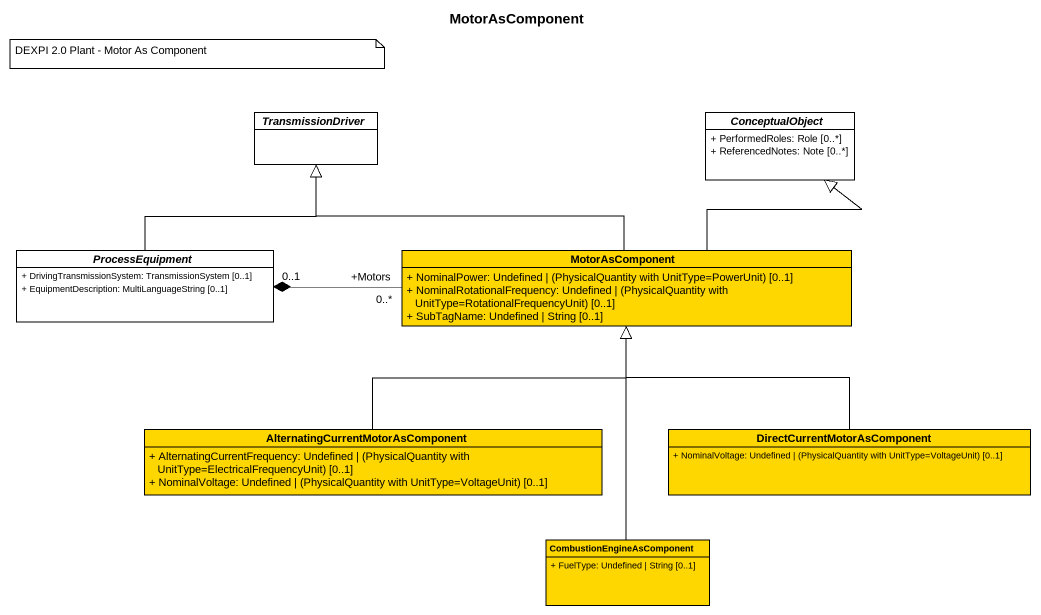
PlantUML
@startuml
title MotorAsComponent
hide circle
hide empty members
skinparam classAttributeIconSize 0
abstract class TransmissionDriver
abstract class ConceptualObject {
  + PerformedRoles: Role [0..*]
  + ReferencedNotes: Note [0..*]
}
abstract class ProcessEquipment {
  + DrivingTransmissionSystem: TransmissionSystem [0..1]
  + EquipmentDescription: MultiLanguageString [0..1]
}
class MotorAsComponent #FFD700 {
  {field} + NominalPower: Undefined | (PhysicalQuantity with UnitType=PowerUnit) [0..1]
  {field} + NominalRotationalFrequency: Undefined | (PhysicalQuantity with UnitType=RotationalFrequencyUnit) [0..1]
  + SubTagName: Undefined | String [0..1]
}
class "AlternatingCurrentMotorAsComponent" as AlternatingCurrentMotorAsCom #FFD700 {
  {field} + AlternatingCurrentFrequency: Undefined | (PhysicalQuantity with UnitType=ElectricalFrequencyUnit) [0..1]
  {field} + NominalVoltage: Undefined | (PhysicalQuantity with UnitType=VoltageUnit) [0..1]
}
class "DirectCurrentMotorAsComponent" as DirectCurrentMotorAsComponen #FFD700 {
  {field} + NominalVoltage: Undefined | (PhysicalQuantity with UnitType=VoltageUnit) [0..1]
}
class CombustionEngineAsComponent #FFD700 {
  + FuelType: Undefined | String [0..1]
}
ProcessEquipment -up-|> TransmissionDriver
ProcessEquipment "0..1" *-right- "+Motors\n0..*" MotorAsComponent
MotorAsComponent -left-|> TransmissionDriver
MotorAsComponent -up-|> ConceptualObject
AlternatingCurrentMotorAsCom -up-|> MotorAsComponent
DirectCurrentMotorAsComponen -up-|> MotorAsComponent
CombustionEngineAsComponent -up-|> MotorAsComponent
note as N1
  DEXPI 2.0 Plant - Motor As Component
end note
@enduml
